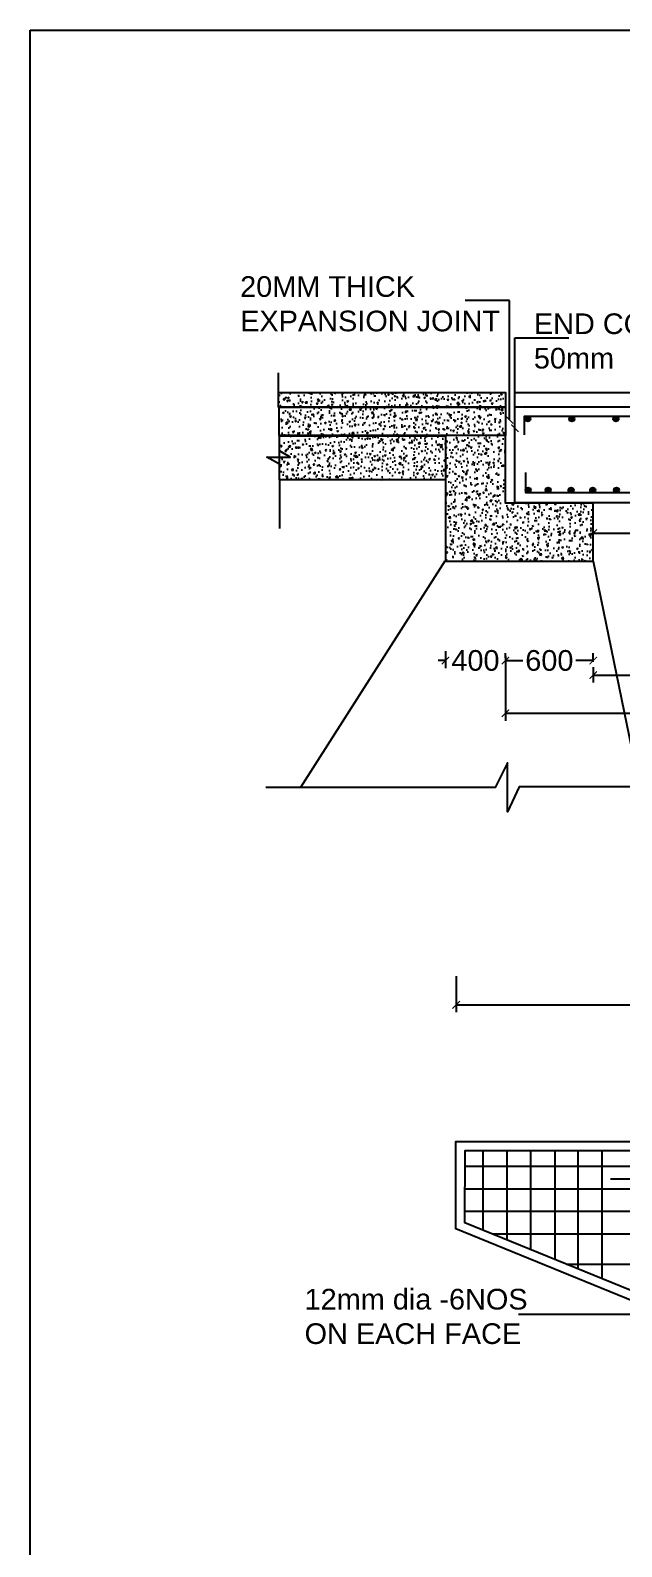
# Model space of a CAD drawing. Header units: inches. Extents: x 322 to 11487, y 352 to 10656.
# Drawn here: x 322.08 to 336.38, y 394.26 to 430.94 of the extents above; entities that cross this region are included whole.
import ezdxf

# ---------------------------------------------------------------- set-up
doc = ezdxf.new("R2010")
doc.units = ezdxf.units.IN
doc.header["$MEASUREMENT"] = 0
for name, color, linetype in [('DIMENSION', 255, 'Continuous'), ('DRAWING', 7, 'Continuous'), ('HATCH', 7, 'Continuous')]:
    doc.layers.add(name, color=color, linetype=linetype)
doc.styles.get("Standard").update_dxf_attribs({"font": 'arial.ttf'})
doc.dimstyles.new('dig', dxfattribs={"dimtxt": 0.3125, "dimasz": 0.18, "dimexe": 0.18, "dimexo": 0.0625, "dimgap": 0.09, "dimtad": 0, "dimtih": 1, "dimtoh": 1, "dimdec": 4, "dimzin": 0, "dimdsep": 46, "dimtxsty": 'Standard', "dimblk": 'ARCHTICK', "dimcen": 0.09, "dimadec": 0, "dimazin": 0, "dimtfac": 1, "dimtdec": 4, "dimtofl": 0, "dimtmove": 0, "dimatfit": 3, "dimldrblk": 'ARCHTICK', "dimfxl": 1, "dimtolj": 1, "dimtzin": 0, "dimarcsym": 0})
pattern_1 = [(50, (0, 0), (0.35863009, -0.03137607), [0.0375, -0.4125]), (355, (0, 0), (-0.06937567, 0.37609607), [0.03, -0.33]), (100.451444, (0.0299, -0.0026), (0.28925442, 0.34472), [0.0318701, -0.35057106]), (46.1842, (0, 0.1), (0.53362067, -0.08275964), [0.05625, -0.61875]), (96.63564, (0.04447, 0.0931), (0.46733097, 0.4870593), [0.04780517, -0.5258569]), (351.18416, (0, 0.1), (0.467331, 0.4870593), [0.045, -0.495]), (21, (0.05, 0.075), (0.29845353, -0.20130945), [0.0375, -0.4125]), (326, (0.05, 0.075), (0.12165767, 0.36257502), [0.03, -0.33]), (71.451445, (0.07487, 0.05822), (0.42011119, 0.16126558), [0.0318701, -0.35057106]), (37.5, (0, 0), (0.006079928, 0.166446927), [0, -0.326, 0, -0.335, 0, -0.33125]), (7.5, (0, 0), (0.13153477, 0.197205856), [0, -0.191, 0, -0.3185, 0, -0.12625]), (327.5, (-0.1115, 0), (0.266911218, -0.011277436), [0, -0.125, 0, -0.39, 0, -0.5175]), (317.5, (-0.1615, 0), (0.29159308, 0.05005249), [0, -0.1625, 0, -0.259, 0, -0.3675])]

# ---------------------------------------------------------------- blocks, each defined once
blk = doc.blocks.new('_ArchTick')
at = {"color": 0, "linetype": 'ByBlock', "const_width": 0.15}
blk.add_lwpolyline([(-0.5, -0.5), (0.5, 0.5)], dxfattribs=at)
blk = doc.blocks.new('*D24')
at = {"layer": 'Defpoints', "color": 0, "ltscale": 0.02, "transparency": 16777216}
for p in [(335.693, 418.772), (339.404, 418.778), (339.404, 418.772)]:
    blk.add_point(p, dxfattribs=at)
at = {"layer": 'DIMENSION', "color": 0, "lineweight": -2, "ltscale": 0.02, "transparency": 16777216}
for p, q in [((335.693, 418.834), (335.693, 418.958)), ((339.404, 418.834), (339.404, 418.958)), ((335.693, 418.778), (336.736, 418.778)), ((339.404, 418.778), (338.36, 418.778))]:
    blk.add_line(p, q, dxfattribs=at)
at = {"layer": 'DIMENSION', "color": 0, "lineweight": -2, "ltscale": 0.02, "transparency": 16777216, "xscale": 0.18, "yscale": 0.18, "zscale": 0.18, "rotation": 180}
blk.add_blockref('_ArchTick', (335.693, 418.778), dxfattribs=at)
at = {"layer": 'DIMENSION', "color": 0, "lineweight": -2, "ltscale": 0.02, "transparency": 16777216, "xscale": 0.18, "yscale": 0.18, "zscale": 0.18}
blk.add_blockref('_ArchTick', (339.404, 418.778), dxfattribs=at)
at = {"layer": 'DIMENSION', "color": 0, "ltscale": 0.02, "transparency": 16777216, "insert": (337.548, 418.778), "char_height": 0.5, "attachment_point": 5}
blk.add_mtext('\\A1;1200', dxfattribs=at)
blk = doc.blocks.new('*D25')
at = {"layer": 'Defpoints', "color": 0, "ltscale": 0.02, "transparency": 16777216}
for p in [(332.119, 415.983), (333.57, 415.877), (333.57, 415.697)]:
    blk.add_point(p, dxfattribs=at)
at = {"layer": 'DIMENSION', "color": 0, "lineweight": -2, "ltscale": 0.02, "transparency": 16777216}
for p, q in [((332.119, 415.697), (331.939, 415.697)), ((332.119, 415.921), (332.119, 415.517)), ((333.57, 415.815), (333.57, 415.517)), ((333.57, 415.697), (333.75, 415.697))]:
    blk.add_line(p, q, dxfattribs=at)
at = {"layer": 'DIMENSION', "color": 0, "lineweight": -2, "ltscale": 0.02, "transparency": 16777216, "xscale": 0.18, "yscale": 0.18, "zscale": 0.18}
blk.add_blockref('_ArchTick', (332.119, 415.697), dxfattribs=at)
at = {"layer": 'DIMENSION', "color": 0, "lineweight": -2, "ltscale": 0.02, "transparency": 16777216, "xscale": 0.18, "yscale": 0.18, "zscale": 0.18, "rotation": 180}
blk.add_blockref('_ArchTick', (333.57, 415.697), dxfattribs=at)
at = {"layer": 'DIMENSION', "color": 0, "ltscale": 0.02, "transparency": 16777216, "insert": (332.844, 415.697), "char_height": 0.5, "attachment_point": 5}
blk.add_mtext('\\A1;400', dxfattribs=at)
blk = doc.blocks.new('*D26')
at = {"layer": 'Defpoints', "color": 0, "ltscale": 0.02, "transparency": 16777216}
for p in [(333.57, 415.697), (333.57, 415.697), (335.694, 415.602)]:
    blk.add_point(p, dxfattribs=at)
at = {"layer": 'DIMENSION', "color": 0, "lineweight": -2, "ltscale": 0.02, "transparency": 16777216}
for p, q in [((333.57, 415.76), (333.57, 415.877)), ((333.57, 415.697), (333.989, 415.697)), ((335.694, 415.697), (335.275, 415.697)), ((335.694, 415.665), (335.694, 415.877))]:
    blk.add_line(p, q, dxfattribs=at)
at = {"layer": 'DIMENSION', "color": 0, "lineweight": -2, "ltscale": 0.02, "transparency": 16777216, "xscale": 0.18, "yscale": 0.18, "zscale": 0.18, "rotation": 180}
blk.add_blockref('_ArchTick', (333.57, 415.697), dxfattribs=at)
at = {"layer": 'DIMENSION', "color": 0, "lineweight": -2, "ltscale": 0.02, "transparency": 16777216, "xscale": 0.18, "yscale": 0.18, "zscale": 0.18}
blk.add_blockref('_ArchTick', (335.694, 415.697), dxfattribs=at)
at = {"layer": 'DIMENSION', "color": 0, "ltscale": 0.02, "transparency": 16777216, "insert": (334.632, 415.697), "char_height": 0.5, "attachment_point": 5}
blk.add_mtext('\\A1;600', dxfattribs=at)
blk = doc.blocks.new('*D27')
at = {"layer": 'Defpoints', "color": 0, "ltscale": 0.02, "transparency": 16777216}
for p in [(335.694, 415.602), (369.026, 415.602), (369.026, 415.347)]:
    blk.add_point(p, dxfattribs=at)
at = {"layer": 'DIMENSION', "color": 0, "lineweight": -2, "ltscale": 0.02, "transparency": 16777216}
for p, q in [((335.694, 415.54), (335.694, 415.167)), ((335.694, 415.347), (351.089, 415.347)), ((369.026, 415.347), (353.631, 415.347)), ((369.026, 415.54), (369.026, 415.167))]:
    blk.add_line(p, q, dxfattribs=at)
at = {"layer": 'DIMENSION', "color": 0, "lineweight": -2, "ltscale": 0.02, "transparency": 16777216, "xscale": 0.18, "yscale": 0.18, "zscale": 0.18, "rotation": 180}
blk.add_blockref('_ArchTick', (335.694, 415.347), dxfattribs=at)
at = {"layer": 'DIMENSION', "color": 0, "lineweight": -2, "ltscale": 0.02, "transparency": 16777216, "xscale": 0.18, "yscale": 0.18, "zscale": 0.18}
blk.add_blockref('_ArchTick', (369.026, 415.347), dxfattribs=at)
at = {"layer": 'DIMENSION', "color": 0, "ltscale": 0.02, "transparency": 16777216, "insert": (352.36, 415.347), "char_height": 0.5, "attachment_point": 5}
blk.add_mtext('\\A1;S=8000', dxfattribs=at)
blk = doc.blocks.new('*D28')
at = {"layer": 'Defpoints', "color": 0, "ltscale": 0.02, "transparency": 16777216}
for p in [(333.57, 415.666), (371.129, 415.666), (371.129, 414.422)]:
    blk.add_point(p, dxfattribs=at)
at = {"layer": 'DIMENSION', "color": 0, "lineweight": -2, "ltscale": 0.02, "transparency": 16777216}
for p, q in [((333.57, 415.603), (333.57, 414.242)), ((371.129, 415.603), (371.129, 414.242)), ((333.57, 414.422), (351.514, 414.422)), ((371.129, 414.422), (353.185, 414.422))]:
    blk.add_line(p, q, dxfattribs=at)
at = {"layer": 'DIMENSION', "color": 0, "lineweight": -2, "ltscale": 0.02, "transparency": 16777216, "xscale": 0.18, "yscale": 0.18, "zscale": 0.18, "rotation": 180}
blk.add_blockref('_ArchTick', (333.57, 414.422), dxfattribs=at)
at = {"layer": 'DIMENSION', "color": 0, "lineweight": -2, "ltscale": 0.02, "transparency": 16777216, "xscale": 0.18, "yscale": 0.18, "zscale": 0.18}
blk.add_blockref('_ArchTick', (371.129, 414.422), dxfattribs=at)
at = {"layer": 'DIMENSION', "color": 0, "ltscale": 0.02, "transparency": 16777216, "insert": (352.349, 414.422), "char_height": 0.5, "attachment_point": 5}
blk.add_mtext('\\A1;9180', dxfattribs=at)
blk = doc.blocks.new('*D49')
at = {"layer": 'Defpoints', "color": 0, "ltscale": 0.02, "transparency": 16777216}
for p in [(332.379, 408.124), (355.4, 408.124), (355.4, 407.37)]:
    blk.add_point(p, dxfattribs=at)
at = {"layer": 'DIMENSION', "color": 0, "lineweight": -2, "ltscale": 0.02, "transparency": 16777216}
for p, q in [((332.379, 408.062), (332.379, 407.19)), ((355.4, 408.062), (355.4, 407.19)), ((332.379, 407.37), (343.044, 407.37)), ((355.4, 407.37), (344.735, 407.37))]:
    blk.add_line(p, q, dxfattribs=at)
at = {"layer": 'DIMENSION', "color": 0, "lineweight": -2, "ltscale": 0.02, "transparency": 16777216, "xscale": 0.18, "yscale": 0.18, "zscale": 0.18, "rotation": 180}
blk.add_blockref('_ArchTick', (332.379, 407.37), dxfattribs=at)
at = {"layer": 'DIMENSION', "color": 0, "lineweight": -2, "ltscale": 0.02, "transparency": 16777216, "xscale": 0.18, "yscale": 0.18, "zscale": 0.18}
blk.add_blockref('_ArchTick', (355.4, 407.37), dxfattribs=at)
at = {"layer": 'DIMENSION', "color": 0, "ltscale": 0.02, "transparency": 16777216, "insert": (343.89, 407.37), "char_height": 0.5, "attachment_point": 5}
blk.add_mtext('\\A1;4920', dxfattribs=at)

msp = doc.modelspace()

# ---------------------------------------------------------------- hatches: boundary and pattern name
at = {"layer": 'DIMENSION', "ltscale": 0.02}
h = msp.add_hatch(dxfattribs=at)
h.set_pattern_fill('AR-CONC', color=256, scale=0.05)
h.set_pattern_definition(pattern_1)
h.paths.add_polyline_path([(333.56808, 421.82548), (328.0938, 421.82548), (328.0938, 421.13752), (333.56808, 421.13752)])
h.paths.add_polyline_path([(333.56808, 422.17869), (328.07999, 422.17869), (328.07999, 421.82548), (333.56808, 421.82548)])
h.paths.add_polyline_path([(332.1191, 421.13381), (328.10407, 421.13381), (328.10407, 420.76645), (328.36245, 420.61951), (328.10407, 420.61951), (328.10407, 420.07295), (332.1191, 420.07295)])
h = msp.add_hatch(color=256, dxfattribs=at)
h.paths.add_polyline_path([(336.30577, 421.54322, 0.35194172), (336.25592, 421.60528), (336.22853, 421.60528, 0.35194172), (336.17868, 421.54322, 1)])
h.paths.add_polyline_path([(335.2397, 421.54322, 0.35194172), (335.18984, 421.60528), (335.16246, 421.60528, 0.35194172), (335.1126, 421.54322, 1)])
h.paths.add_polyline_path([(334.1724, 421.54322, 0.35194172), (334.12255, 421.60528), (334.09516, 421.60528, 0.35194172), (334.04531, 421.54322, 1)])
h = msp.add_hatch(dxfattribs=at)
h.set_pattern_fill('AR-CONC', color=256, scale=0.05)
h.set_pattern_definition(pattern_1)
h.paths.add_polyline_path([(335.69393, 419.50104), (333.56808, 419.50104), (333.56808, 421.13752), (332.1191, 421.13752), (332.1191, 420.07295), (332.1191, 418.09844), (335.69393, 418.09844)])
h = msp.add_hatch(color=256, dxfattribs=at)
h.paths.add_polyline_path([(334.06252, 419.84669), (334.06252, 419.79231, 0.80020228), (334.18351, 419.8195, 0.80020228)])
h.paths.add_polyline_path([(334.66661, 419.8195, 1), (334.53952, 419.8195, 1)])
h.paths.add_polyline_path([(335.22091, 419.8195, 1), (335.09382, 419.8195, 1)])
h.paths.add_polyline_path([(335.61761, 419.8195, 1), (335.74471, 419.8195, 1)])
h.paths.add_polyline_path([(336.31936, 419.8195, 1), (336.19226, 419.8195, 1)])
h.paths.add_polyline_path([(336.67537, 419.8195, 1), (336.80246, 419.8195, 1)])
h.paths.add_polyline_path([(337.15339, 419.8195, 1), (337.28049, 419.8195, 1)])
h.paths.add_polyline_path([(337.71278, 419.8195, 1), (337.83987, 419.8195, 1)])
h.paths.add_polyline_path([(338.384, 419.8195, 1), (338.25691, 419.8195, 1)])
h.paths.add_polyline_path([(338.78579, 419.8195, 1), (338.91289, 419.8195, 1)])
h.paths.add_polyline_path([(339.32243, 419.86091, 0.17935194), (339.30708, 419.8195, 0.66778381), (339.41551, 419.77451)])
h.paths.add_polyline_path([(339.32243, 419.86091), (339.41551, 419.77451, 0.1991962), (339.43417, 419.8195, 0.69584662)])
h.paths.add_polyline_path([(339.88682, 419.8195, 1), (340.01391, 419.8195, 1)])
h.paths.add_polyline_path([(340.34958, 419.8195, 1), (340.47668, 419.8195, 1)])
h.paths.add_polyline_path([(340.91406, 419.8195, 1), (341.04115, 419.8195, 1)])
at = {"layer": 'HATCH'}
h = msp.add_hatch(dxfattribs=at)
h.set_pattern_fill('AR-CONC', color=256, scale=1e-05)
h.set_pattern_definition([(50, (0, 0), (7.172601826e-05, -6.275213498e-06), [7.5e-06, -8.25e-05]), (355, (0, 0), (-1.3875133361e-05, 7.521921337e-05), [6e-06, -6.6e-05]), (100.45144446, (5.98e-06, -5.2e-07), (5.7850884673e-05, 6.8943999097e-05), [6.3740192e-06, -7.01142112e-05]), (46.1842, (0, 2e-05), (0.000106724133067, -1.655192808e-05), [1.125e-05, -0.00012375]), (96.63563549, (8.89e-06, 1.862e-05), (9.3466194567e-05, 9.7411860077e-05), [9.5610342e-06, -0.000105171376]), (351.18416399, (0, 2e-05), (9.3466194505e-05, 9.7411860027e-05), [9e-06, -9.90000001e-05]), (21, (1e-05, 1.5e-05), (5.9690705212e-05, -4.02618890665e-05), [7.5e-06, -8.25e-05]), (326, (1e-05, 1.5e-05), (2.4331533192e-05, 7.2515004505e-05), [6e-06, -6.6e-05]), (71.45144474, (1.4974e-05, 1.1645e-05), (8.4022237673e-05, 3.2253115281e-05), [6.374019e-06, -7.01142112e-05]), (37.5, (0, 0), (1.2159855317e-06, 3.32893853831e-05), [0, -6.52e-05, 0, -6.7e-05, 0, -6.625e-05]), (7.5, (0, 0), (2.63069537442e-05, 3.94411711882e-05), [0, -3.82e-05, 0, -6.37e-05, 0, -2.525e-05]), (327.5, (-2.23e-05, 0), (5.33822436172e-05, -2.2554871734e-06), [0, -2.5e-05, 0, -7.8e-05, 0, -0.0001035]), (317.5, (-3.23e-05, 0), (5.83186169342e-05, 1.00104982332e-05), [0, -3.25e-05, 0, -5.18e-05, 0, -7.35e-05])])
h.paths.add_polyline_path([(334.1724, 421.54322, 0.35194172), (334.12255, 421.60528), (334.09516, 421.60528, 0.35194172), (334.04531, 421.54322, 1)])
h = msp.add_hatch(dxfattribs=at)
h.set_pattern_fill('AR-CONC', color=256, scale=1e-05)
h.set_pattern_definition([(50, (1.06729573, 0), (7.172601826e-05, -6.275213498e-06), [7.5e-06, -8.25e-05]), (355, (1.06729573, 0), (-1.3875133361e-05, 7.521921337e-05), [6e-06, -6.6e-05]), (100.45144446, (1.06730171, -5.2e-07), (5.7850884673e-05, 6.8943999097e-05), [6.3740192e-06, -7.01142112e-05]), (46.1842, (1.06729573, 2e-05), (0.000106724133067, -1.655192808e-05), [1.125e-05, -0.00012375]), (96.63563549, (1.06730462, 1.862e-05), (9.3466194567e-05, 9.7411860077e-05), [9.5610342e-06, -0.000105171376]), (351.18416399, (1.06729573, 2e-05), (9.3466194505e-05, 9.7411860027e-05), [9e-06, -9.90000001e-05]), (21, (1.06730573, 1.5e-05), (5.9690705212e-05, -4.02618890665e-05), [7.5e-06, -8.25e-05]), (326, (1.06730573, 1.5e-05), (2.4331533192e-05, 7.2515004505e-05), [6e-06, -6.6e-05]), (71.45144474, (1.067310706, 1.1645e-05), (8.4022237673e-05, 3.2253115281e-05), [6.374019e-06, -7.01142112e-05]), (37.5, (1.067295731, 0), (1.2159855317e-06, 3.32893853831e-05), [0, -6.52e-05, 0, -6.7e-05, 0, -6.625e-05]), (7.5, (1.06729573, 0), (2.63069537442e-05, 3.94411711882e-05), [0, -3.82e-05, 0, -6.37e-05, 0, -2.525e-05]), (327.5, (1.06727343, 0), (5.33822436172e-05, -2.2554871734e-06), [0, -2.5e-05, 0, -7.8e-05, 0, -0.0001035]), (317.5, (1.06726343, 0), (5.83186169342e-05, 1.00104982332e-05), [0, -3.25e-05, 0, -5.18e-05, 0, -7.35e-05])])
h.paths.add_polyline_path([(335.2397, 421.54322, 0.35194172), (335.18984, 421.60528), (335.16246, 421.60528, 0.35194172), (335.1126, 421.54322, 1)])
h = msp.add_hatch(dxfattribs=at)
h.set_pattern_fill('AR-CONC', color=256, scale=1e-05)
h.set_pattern_definition([(50, (2.13337225, 0), (7.172601826e-05, -6.275213498e-06), [7.5e-06, -8.25e-05]), (355, (2.13337225, 0), (-1.3875133361e-05, 7.521921337e-05), [6e-06, -6.6e-05]), (100.45144446, (2.13337823, -5.2e-07), (5.7850884673e-05, 6.8943999097e-05), [6.3740192e-06, -7.01142112e-05]), (46.1842, (2.13337225, 2e-05), (0.000106724133067, -1.655192808e-05), [1.125e-05, -0.00012375]), (96.63563549, (2.13338114, 1.862e-05), (9.3466194567e-05, 9.7411860077e-05), [9.5610342e-06, -0.000105171376]), (351.18416399, (2.13337225, 2e-05), (9.3466194505e-05, 9.7411860027e-05), [9e-06, -9.90000001e-05]), (21, (2.13338225, 1.5e-05), (5.9690705212e-05, -4.02618890665e-05), [7.5e-06, -8.25e-05]), (326, (2.13338225, 1.5e-05), (2.4331533192e-05, 7.2515004505e-05), [6e-06, -6.6e-05]), (71.45144474, (2.133387225, 1.1645e-05), (8.4022237673e-05, 3.2253115281e-05), [6.374019e-06, -7.01142112e-05]), (37.5, (2.13337225, 0), (1.2159855317e-06, 3.32893853831e-05), [0, -6.52e-05, 0, -6.7e-05, 0, -6.625e-05]), (7.5, (2.13337225, 0), (2.63069537442e-05, 3.94411711882e-05), [0, -3.82e-05, 0, -6.37e-05, 0, -2.525e-05]), (327.5, (2.13334995, 0), (5.33822436172e-05, -2.2554871734e-06), [0, -2.5e-05, 0, -7.8e-05, 0, -0.0001035]), (317.5, (2.13333995, 0), (5.83186169342e-05, 1.00104982332e-05), [0, -3.25e-05, 0, -5.18e-05, 0, -7.35e-05])])
h.paths.add_polyline_path([(336.30577, 421.54322, 0.35194172), (336.25592, 421.60528), (336.22853, 421.60528, 0.35194172), (336.17868, 421.54322, 1)])
h = msp.add_hatch(dxfattribs=at)
h.set_pattern_fill('AR-CONC', color=256, scale=1e-05)
h.set_pattern_definition([(50, (0.011106254, -1.72372487), (7.172601826e-05, -6.275213498e-06), [7.5e-06, -8.25e-05]), (355, (0.01110625, -1.72372487), (-1.3875133361e-05, 7.521921337e-05), [6e-06, -6.6e-05]), (100.45144446, (0.01111223, -1.72372539), (5.7850884673e-05, 6.8943999097e-05), [6.3740192e-06, -7.01142112e-05]), (46.1842, (0.01110625, -1.72370487), (0.000106724133067, -1.655192808e-05), [1.125e-05, -0.00012375]), (96.63563549, (0.01111515, -1.72370625), (9.3466194567e-05, 9.7411860077e-05), [9.5610342e-06, -0.000105171376]), (351.18416399, (0.01110625, -1.72370487), (9.3466194505e-05, 9.7411860027e-05), [9e-06, -9.90000001e-05]), (21, (0.011116254, -1.72370987), (5.9690705212e-05, -4.02618890665e-05), [7.5e-06, -8.25e-05]), (326, (0.01111625, -1.72370987), (2.4331533192e-05, 7.2515004505e-05), [6e-06, -6.6e-05]), (71.45144474, (0.01112123, -1.72371322), (8.4022237673e-05, 3.2253115281e-05), [6.374019e-06, -7.01142112e-05]), (37.5, (0.011106254, -1.723724868), (1.2159855317e-06, 3.32893853831e-05), [0, -6.52e-05, 0, -6.7e-05, 0, -6.625e-05]), (7.5, (0.011106254, -1.723724868), (2.63069537442e-05, 3.94411711882e-05), [0, -3.82e-05, 0, -6.37e-05, 0, -2.525e-05]), (327.5, (0.011083954, -1.723724868), (5.33822436172e-05, -2.2554871734e-06), [0, -2.5e-05, 0, -7.8e-05, 0, -0.0001035]), (317.5, (0.011073954, -1.72372487), (5.83186169342e-05, 1.00104982332e-05), [0, -3.25e-05, 0, -5.18e-05, 0, -7.35e-05])])
h.paths.add_polyline_path([(334.18351, 419.8195, 0.35194172), (334.13365, 419.88155), (334.10627, 419.88155, 0.35194172), (334.05641, 419.8195, 1)])
h = msp.add_hatch(dxfattribs=at)
h.set_pattern_fill('AR-CONC', color=256, scale=1e-05)
h.set_pattern_definition([(50, (0.494209235, -1.72372487), (7.172601826e-05, -6.275213498e-06), [7.5e-06, -8.25e-05]), (355, (0.494209235, -1.72372487), (-1.3875133361e-05, 7.521921337e-05), [6e-06, -6.6e-05]), (100.45144446, (0.49421521, -1.72372539), (5.7850884673e-05, 6.8943999097e-05), [6.3740192e-06, -7.01142112e-05]), (46.1842, (0.494209235, -1.72370487), (0.000106724133067, -1.655192808e-05), [1.125e-05, -0.00012375]), (96.63563549, (0.49421813, -1.72370625), (9.3466194567e-05, 9.7411860077e-05), [9.5610342e-06, -0.000105171376]), (351.18416399, (0.49420924, -1.72370487), (9.3466194505e-05, 9.7411860027e-05), [9e-06, -9.90000001e-05]), (21, (0.494219235, -1.72370987), (5.9690705212e-05, -4.02618890665e-05), [7.5e-06, -8.25e-05]), (326, (0.494219235, -1.72370987), (2.4331533192e-05, 7.2515004505e-05), [6e-06, -6.6e-05]), (71.45144474, (0.49422421, -1.72371322), (8.4022237673e-05, 3.2253115281e-05), [6.374019e-06, -7.01142112e-05]), (37.5, (0.494209235, -1.723724868), (1.2159855317e-06, 3.32893853831e-05), [0, -6.52e-05, 0, -6.7e-05, 0, -6.625e-05]), (7.5, (0.494209235, -1.723724868), (2.63069537442e-05, 3.94411711882e-05), [0, -3.82e-05, 0, -6.37e-05, 0, -2.525e-05]), (327.5, (0.494186935, -1.723724868), (5.33822436172e-05, -2.2554871734e-06), [0, -2.5e-05, 0, -7.8e-05, 0, -0.0001035]), (317.5, (0.494176935, -1.72372487), (5.83186169342e-05, 1.00104982332e-05), [0, -3.25e-05, 0, -5.18e-05, 0, -7.35e-05])])
h.paths.add_polyline_path([(334.66661, 419.8195, 0.35194172), (334.61676, 419.88155), (334.58937, 419.88155, 0.35194172), (334.53952, 419.8195, 1)])
h = msp.add_hatch(dxfattribs=at)
h.set_pattern_fill('AR-CONC', color=256, scale=1e-05)
h.set_pattern_definition([(50, (1.048512256, -1.72372487), (7.172601826e-05, -6.275213498e-06), [7.5e-06, -8.25e-05]), (355, (1.048512256, -1.72372487), (-1.3875133361e-05, 7.521921337e-05), [6e-06, -6.6e-05]), (100.45144446, (1.04851823, -1.72372539), (5.7850884673e-05, 6.8943999097e-05), [6.3740192e-06, -7.01142112e-05]), (46.1842, (1.04851226, -1.72370487), (0.000106724133067, -1.655192808e-05), [1.125e-05, -0.00012375]), (96.63563549, (1.04852115, -1.72370625), (9.3466194567e-05, 9.7411860077e-05), [9.5610342e-06, -0.000105171376]), (351.18416399, (1.04851226, -1.72370487), (9.3466194505e-05, 9.7411860027e-05), [9e-06, -9.90000001e-05]), (21, (1.048522256, -1.72370987), (5.9690705212e-05, -4.02618890665e-05), [7.5e-06, -8.25e-05]), (326, (1.048522256, -1.72370987), (2.4331533192e-05, 7.2515004505e-05), [6e-06, -6.6e-05]), (71.45144474, (1.04852723, -1.72371322), (8.4022237673e-05, 3.2253115281e-05), [6.374019e-06, -7.01142112e-05]), (37.5, (1.048512256, -1.723724868), (1.2159855317e-06, 3.32893853831e-05), [0, -6.52e-05, 0, -6.7e-05, 0, -6.625e-05]), (7.5, (1.048512256, -1.723724868), (2.63069537442e-05, 3.94411711882e-05), [0, -3.82e-05, 0, -6.37e-05, 0, -2.525e-05]), (327.5, (1.048489956, -1.723724868), (5.33822436172e-05, -2.2554871734e-06), [0, -2.5e-05, 0, -7.8e-05, 0, -0.0001035]), (317.5, (1.048479956, -1.72372487), (5.83186169342e-05, 1.00104982332e-05), [0, -3.25e-05, 0, -5.18e-05, 0, -7.35e-05])])
h.paths.add_polyline_path([(335.22091, 419.8195, 0.35194172), (335.17106, 419.88155), (335.14367, 419.88155, 0.35194172), (335.09382, 419.8195, 1)])
h = msp.add_hatch(dxfattribs=at)
h.set_pattern_fill('AR-CONC', color=256, scale=1e-05)
h.set_pattern_definition([(50, (1.57230642, -1.72372487), (7.172601826e-05, -6.275213498e-06), [7.5e-06, -8.25e-05]), (355, (1.57230642, -1.72372487), (-1.3875133361e-05, 7.521921337e-05), [6e-06, -6.6e-05]), (100.45144446, (1.572312394, -1.72372539), (5.7850884673e-05, 6.8943999097e-05), [6.3740192e-06, -7.01142112e-05]), (46.1842, (1.57230642, -1.72370487), (0.000106724133067, -1.655192808e-05), [1.125e-05, -0.00012375]), (96.63563549, (1.57231531, -1.72370625), (9.3466194567e-05, 9.7411860077e-05), [9.5610342e-06, -0.000105171376]), (351.18416399, (1.57230642, -1.72370487), (9.3466194505e-05, 9.7411860027e-05), [9e-06, -9.90000001e-05]), (21, (1.57231642, -1.72370987), (5.9690705212e-05, -4.02618890665e-05), [7.5e-06, -8.25e-05]), (326, (1.57231642, -1.72370987), (2.4331533192e-05, 7.2515004505e-05), [6e-06, -6.6e-05]), (71.45144474, (1.57232139, -1.72371322), (8.4022237673e-05, 3.2253115281e-05), [6.374019e-06, -7.01142112e-05]), (37.5, (1.572306417, -1.723724868), (1.2159855317e-06, 3.32893853831e-05), [0, -6.52e-05, 0, -6.7e-05, 0, -6.625e-05]), (7.5, (1.572306417, -1.723724868), (2.63069537442e-05, 3.94411711882e-05), [0, -3.82e-05, 0, -6.37e-05, 0, -2.525e-05]), (327.5, (1.572284117, -1.723724868), (5.33822436172e-05, -2.2554871734e-06), [0, -2.5e-05, 0, -7.8e-05, 0, -0.0001035]), (317.5, (1.572274117, -1.72372487), (5.83186169342e-05, 1.00104982332e-05), [0, -3.25e-05, 0, -5.18e-05, 0, -7.35e-05])])
h.paths.add_polyline_path([(335.74471, 419.8195, 0.35194172), (335.69485, 419.88155), (335.66747, 419.88155, 0.35194172), (335.61761, 419.8195, 1)])
h = msp.add_hatch(dxfattribs=at)
h.set_pattern_fill('AR-CONC', color=256, scale=1e-05)
h.set_pattern_definition([(50, (2.14695503, -1.72372487), (7.172601826e-05, -6.275213498e-06), [7.5e-06, -8.25e-05]), (355, (2.14695503, -1.72372487), (-1.3875133361e-05, 7.521921337e-05), [6e-06, -6.6e-05]), (100.45144446, (2.146961005, -1.72372539), (5.7850884673e-05, 6.8943999097e-05), [6.3740192e-06, -7.01142112e-05]), (46.1842, (2.14695503, -1.72370487), (0.000106724133067, -1.655192808e-05), [1.125e-05, -0.00012375]), (96.63563549, (2.14696392, -1.72370625), (9.3466194567e-05, 9.7411860077e-05), [9.5610342e-06, -0.000105171376]), (351.18416399, (2.14695503, -1.72370487), (9.3466194505e-05, 9.7411860027e-05), [9e-06, -9.90000001e-05]), (21, (2.14696503, -1.72370987), (5.9690705212e-05, -4.02618890665e-05), [7.5e-06, -8.25e-05]), (326, (2.14696503, -1.72370987), (2.4331533192e-05, 7.2515004505e-05), [6e-06, -6.6e-05]), (71.45144474, (2.14697, -1.72371322), (8.4022237673e-05, 3.2253115281e-05), [6.374019e-06, -7.01142112e-05]), (37.5, (2.146955028, -1.723724868), (1.2159855317e-06, 3.32893853831e-05), [0, -6.52e-05, 0, -6.7e-05, 0, -6.625e-05]), (7.5, (2.146955028, -1.723724868), (2.63069537442e-05, 3.94411711882e-05), [0, -3.82e-05, 0, -6.37e-05, 0, -2.525e-05]), (327.5, (2.146932728, -1.723724868), (5.33822436172e-05, -2.2554871734e-06), [0, -2.5e-05, 0, -7.8e-05, 0, -0.0001035]), (317.5, (2.14692273, -1.72372487), (5.83186169342e-05, 1.00104982332e-05), [0, -3.25e-05, 0, -5.18e-05, 0, -7.35e-05])])
h.paths.add_polyline_path([(336.31936, 419.8195, 0.35194172), (336.2695, 419.88155), (336.24212, 419.88155, 0.35194172), (336.19226, 419.8195, 1)])

# ---------------------------------------------------------------- linework, layer by layer
at = {"layer": 'DIMENSION', "ltscale": 0.02}
for points in [[(328.07999, 422.17869), (328.07999, 422.6586)], [(333.79764, 421.83465), (371.18867, 421.83465)], [(334.03378, 421.16025), (334.03378, 421.60528), (370.94543, 421.60528), (370.94543, 421.15467)], [(335.69393, 418.09844), (335.69393, 419.50104), (333.56808, 419.50104), (333.56808, 421.13752)], [(328.10407, 420.44649), (327.79789, 420.61951), (328.36245, 420.61951), (328.10407, 420.76645)], [(328.10407, 420.07295), (328.10407, 418.89488)], [(332.1191, 420.07295), (332.1191, 418.09844)], [(370.96112, 420.24159), (370.96112, 419.75595), (334.06252, 419.75595), (334.06252, 420.24362)], [(332.10009, 418.09844), (335.69393, 418.09844), (336.81585, 412.64584), (333.90191, 412.64584), (333.61923, 412.04155), (333.61923, 413.22439), (333.32167, 412.62341), (327.77129, 412.62341)], [(332.10009, 418.09844), (328.61585, 412.62341)], [(337.46875, 399.87055), (332.3682, 401.95105), (332.37205, 404.06404), (355.76973, 404.06404), (355.76973, 402.03069), (350.76131, 399.87589), (337.46875, 399.87589)], [(333.02592, 403.84334), (333.02642, 401.92091)], [(333.61453, 401.68102), (333.61453, 403.84334)], [(334.18298, 401.44915), (334.18298, 403.84334)], [(334.77348, 401.20829), (334.77348, 403.84334)], [(335.33008, 400.98125), (335.33008, 403.84334)], [(335.90701, 400.74592), (335.90701, 403.84334)], [(332.59165, 403.46404), (355.54904, 403.46404)], [(332.59065, 402.91629), (355.54804, 402.91629)], [(332.58967, 402.37992), (355.54706, 402.37992)], [(333.24531, 401.83163), (354.74862, 401.83163)], [(335.04405, 401.09792), (353.04328, 401.09792)]]:
    msp.add_lwpolyline(points, dxfattribs=at)
for points in [[(328.07999, 422.17869), (333.56808, 422.17869), (333.56808, 421.82548), (328.07999, 421.82548)], [(328.0938, 421.82548), (333.56808, 421.82548), (333.56808, 421.13752), (328.0938, 421.13752)], [(333.79764, 422.17869), (371.18867, 422.17869), (371.18867, 419.5151), (333.79764, 419.5151)], [(328.10407, 421.13381), (332.1191, 421.13381), (332.1191, 420.07295), (328.10407, 420.07295)], [(337.49893, 400.09658), (332.58916, 402.09927), (332.59234, 403.84334), (355.54904, 403.84334), (355.54904, 402.17599), (350.71585, 400.09658)]]:
    msp.add_lwpolyline(points, close=True, dxfattribs=at)
for centre in [(334.10885, 421.54322), (335.17615, 421.54322), (336.24223, 421.54322), (334.11996, 419.8195), (334.60306, 419.8195), (335.15737, 419.8195), (335.68116, 419.8195), (336.25581, 419.8195)]:
    msp.add_circle(centre, 0.06355, dxfattribs=at)
at = {"layer": 'DRAWING', "ltscale": 0.02}
msp.add_lwpolyline([(322.07768, 430.94218), (435.1858, 430.94218), (435.1858, 351.54217), (322.07768, 351.54217)], close=True, dxfattribs=at)
msp.add_lwpolyline([(336.11362, 403.16127), (340.65341, 403.16127)], dxfattribs=at)

# ---------------------------------------------------------------- texts
at = {"layer": 'DIMENSION', "ltscale": 0.02, "char_height": 0.5, "attachment_point": 1}
for s, insert, width in [('20MM THICK EXPANSION JOINT', (327.15289, 424.99468), 6.2785334), ('END COVER 50mm', (334.25733, 424.09461), 4.2570327), ('12mm dia -6NOS ON EACH FACE', (328.71119, 400.4995), 5.7526126)]:
    msp.add_mtext(s, dxfattribs=dict(at, insert=insert, width=width))

# ---------------------------------------------------------------- dimensions: what is measured, and where the dimension line sits
at = {"layer": 'DIMENSION', "ltscale": 0.02}
for base, p1, p2, text, picture, middle in [((339.40366, 418.77821), (335.69287, 418.77195), (339.40366, 418.77195), '1200', '*D24', (337.54827, 418.77821)), ((333.56988, 415.69708), (332.1191, 415.98343), (333.56988, 415.87708), '400', '*D25', (332.84449, 415.69708)), ((333.56988, 415.69708), (335.69393, 415.60212), (333.56988, 415.69708), '600', '*D26', (334.63191, 415.69708)), ((371.1287, 414.42194), (333.56988, 415.66583), (371.1287, 415.66583), '9180', '*D28', (352.34929, 414.42194)), ((369.02581, 415.34738), (335.69393, 415.60212), (369.02581, 415.60212), 'S=8000', '*D27', (352.35987, 415.34738)), ((355.39974, 407.37048), (332.37944, 408.12411), (355.39974, 408.12411), '4920', '*D49', (343.88959, 407.37048))]:
    dim = msp.add_linear_dim(base=base, p1=p1, p2=p2, text=text, dimstyle='dig', override={"dimtxt": 0.5}, dxfattribs=at)
    dim.commit()
    dim.dimension.update_dxf_attribs({"geometry": picture, "text_midpoint": middle})

# ---------------------------------------------------------------- leaders
for points in [[(333.66707, 421.51852), (333.66707, 424.41086), (332.59244, 424.41086)], [(333.79764, 421.31597), (333.79764, 423.50249), (335.10058, 423.50249)], [(340.83119, 402.37992), (337.80207, 399.87589), (333.88736, 399.87589)]]:
    msp.add_leader(points, dimstyle='dig', override={"dimtxt": 0.5}, dxfattribs=at)

doc.saveas('drawing.dxf')
